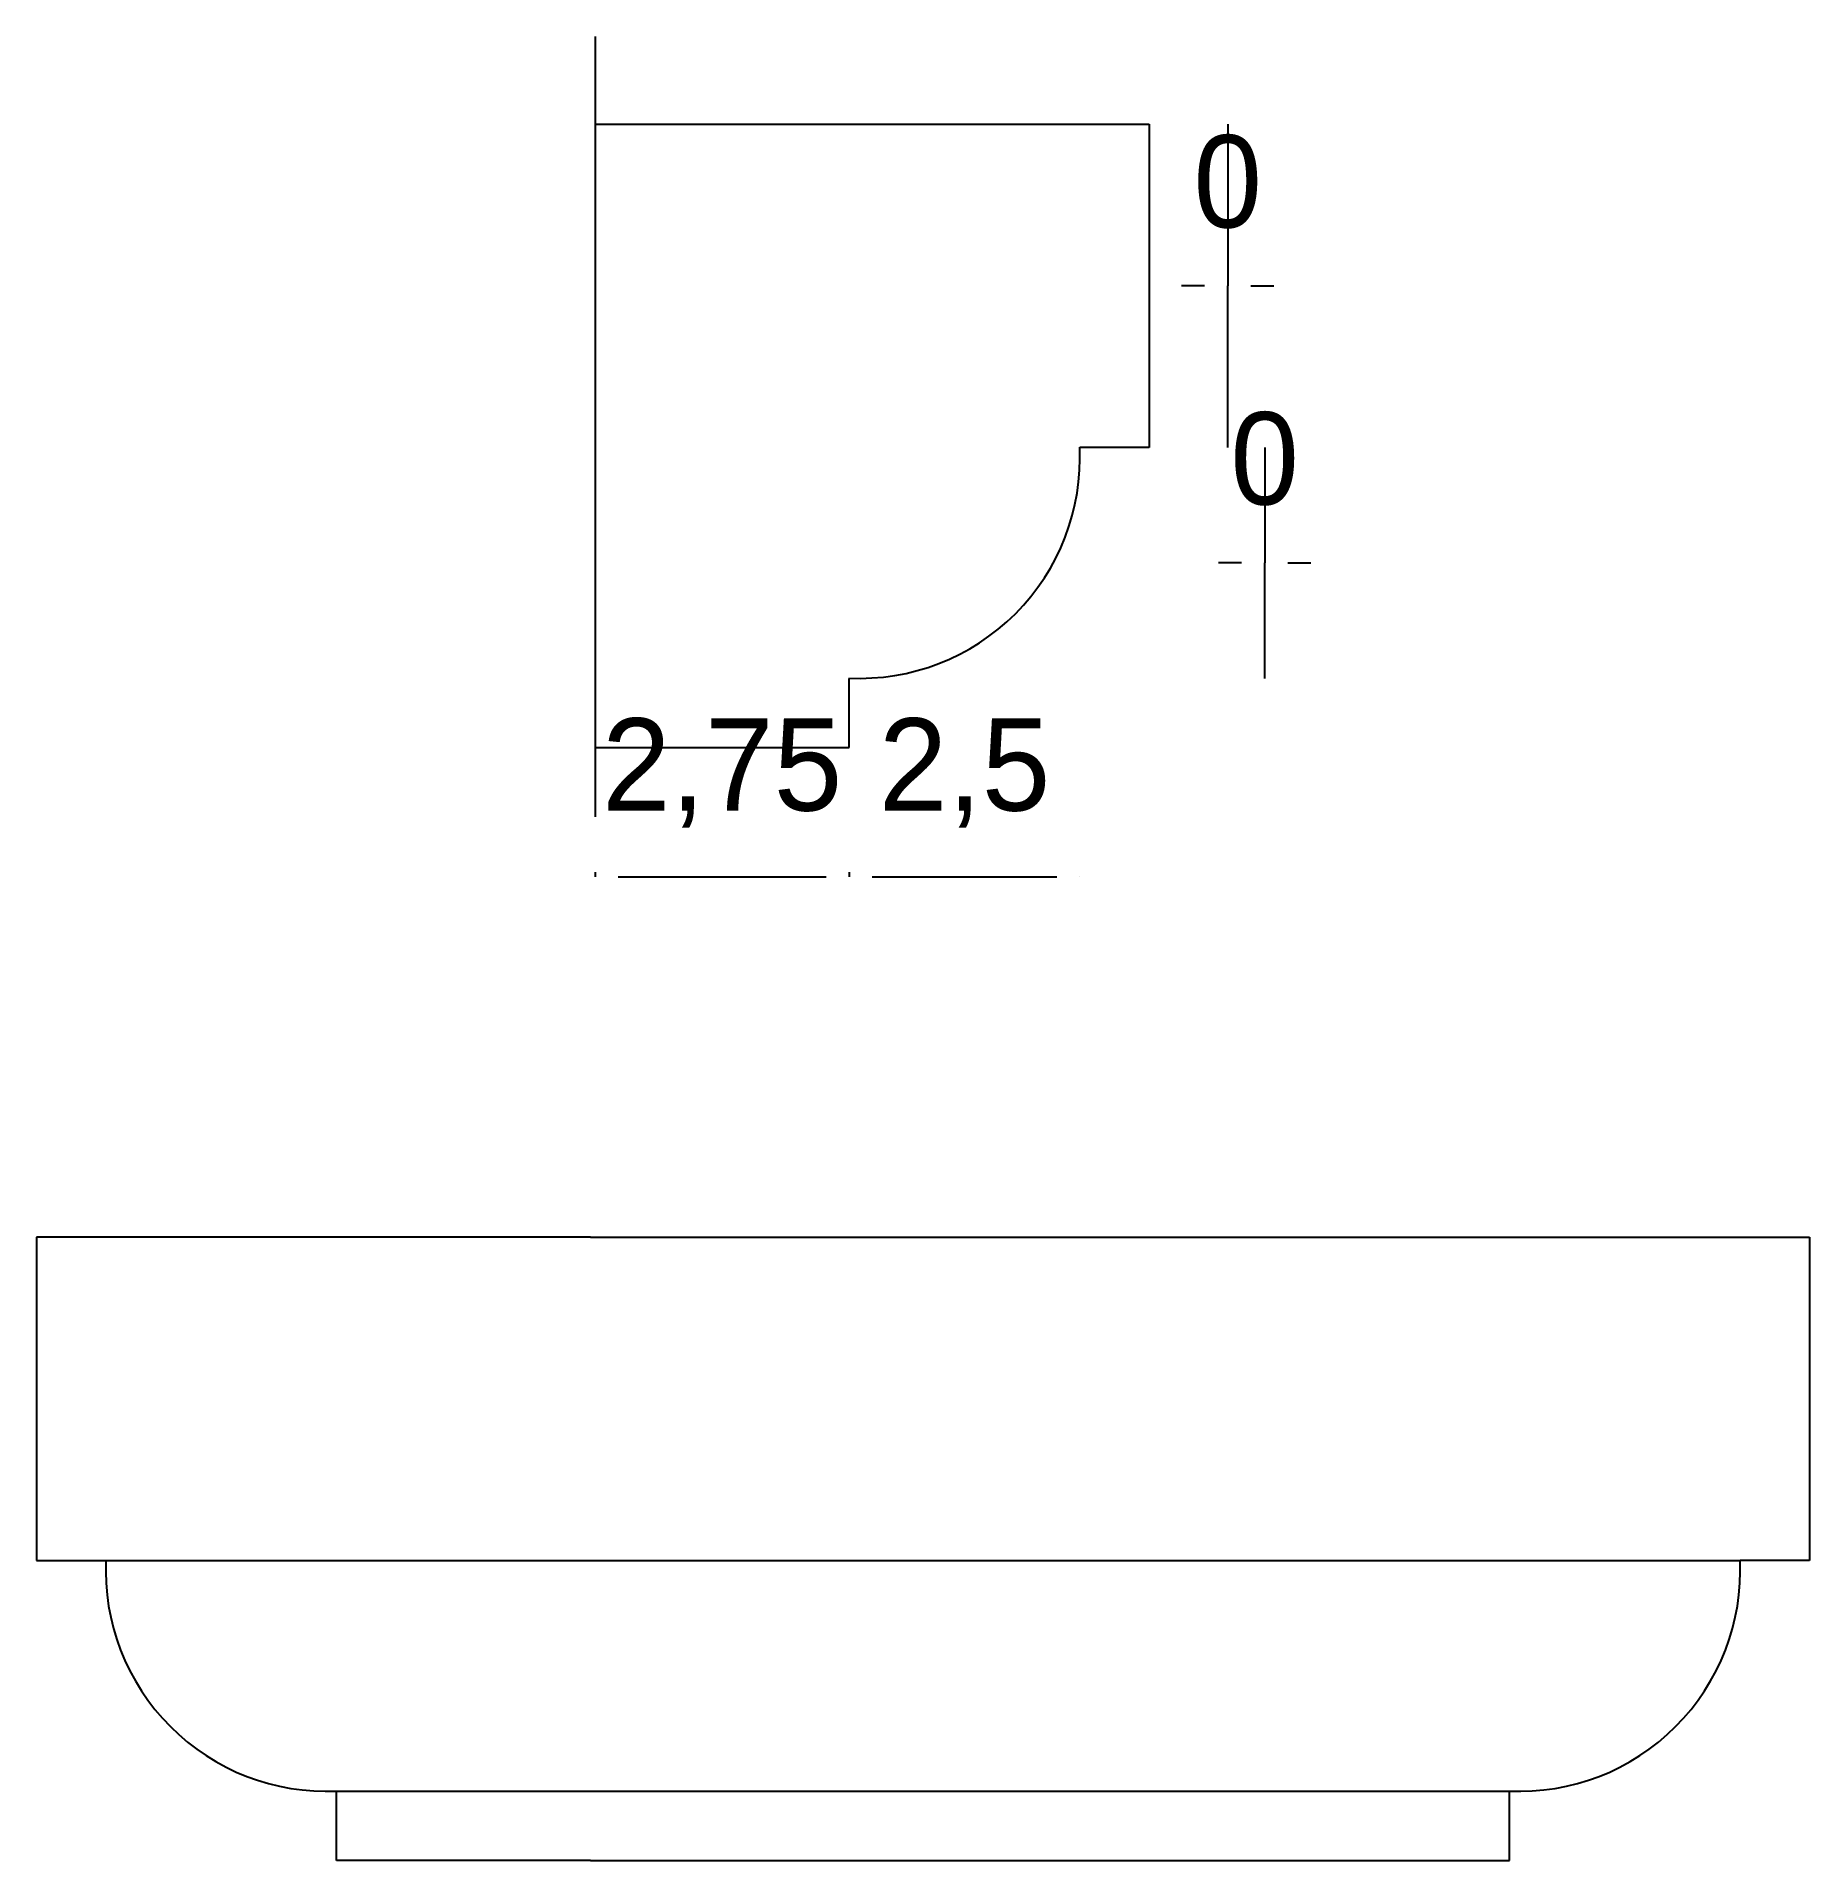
# Model space of a CAD drawing. Header units: metres. Extents: x -2.5 to 16.6, y -8.3 to 11.4.
import ezdxf

# ---------------------------------------------------------------- set-up
doc = ezdxf.new("R2010")
doc.units = ezdxf.units.M
doc.dimstyles.get("Standard").update_dxf_attribs({"dimtxt": 2.5, "dimasz": 2.5, "dimexe": 1.25, "dimexo": 0.625, "dimtad": 1, "dimcen": 2.5, "dimazin": 3, "dimtfac": 1, "dimtmove": 0, "dimatfit": 3})

# ---------------------------------------------------------------- blocks, each defined once
blk = doc.blocks.new('*D1')
for p, q in [((10.35, 10.45), (10.35, 8.7)), ((10.1, 8.7), (9.85, 8.7)), ((10.35, 6.95), (10.35, 8.7)), ((10.35, 8.7), (10.35, 8.7)), ((10.6, 8.7), (10.85, 8.7))]:
    blk.add_line(p, q)
at = {"layer": 'Defpoints'}
for p in [(10.35, 10.45), (10.35, 8.7), (10.35, 6.95)]:
    blk.add_point(p, dxfattribs=at)
at = {"insert": (10.35, 9.825), "char_height": 1, "attachment_point": 5}
blk.add_mtext('0', dxfattribs=at)
blk = doc.blocks.new('*D2')
for p, q in [((10.75, 6.95), (10.75, 5.7)), ((10.5, 5.7), (10.25, 5.7)), ((10.75, 4.45), (10.75, 5.7)), ((10.75, 5.7), (10.75, 5.7)), ((11, 5.7), (11.25, 5.7))]:
    blk.add_line(p, q)
at = {"layer": 'Defpoints'}
for p in [(10.75, 6.95), (10.75, 5.7), (10.75, 4.45)]:
    blk.add_point(p, dxfattribs=at)
at = {"insert": (10.75, 6.825), "char_height": 1, "attachment_point": 5}
blk.add_mtext('0', dxfattribs=at)
blk = doc.blocks.new('*D3')
for p, q in [((3.5, 2.35), (3.5, 2.3)), ((3.75, 2.3), (6, 2.3)), ((6.25, 2.35), (6.25, 2.3))]:
    blk.add_line(p, q)
at = {"layer": 'Defpoints'}
for p in [(3.5, 2.35), (3.5, 2.3), (6.25, 2.35)]:
    blk.add_point(p, dxfattribs=at)
at = {"insert": (4.875, 3.425), "char_height": 1, "attachment_point": 5}
blk.add_mtext('2,75', dxfattribs=at)
blk = doc.blocks.new('*D4')
for p, q in [((6.25, 2.3), (6.25, 2.3)), ((6.5, 2.3), (8.5, 2.3)), ((8.75, 2.3), (8.75, 2.3))]:
    blk.add_line(p, q)
at = {"layer": 'Defpoints'}
for p in [(6.25, 2.3), (6.25, 2.3), (8.75, 2.3)]:
    blk.add_point(p, dxfattribs=at)
at = {"insert": (7.5, 3.425), "char_height": 1, "attachment_point": 5}
blk.add_mtext('2,5', dxfattribs=at)

msp = doc.modelspace()

# ---------------------------------------------------------------- linework, layer by layer
for p, q in [((3.5, 11.4), (3.5, 2.95)), ((3.5, 10.45), (9.5, 10.45)), ((3.5, 10.45), (3.5, 3.7)), ((9.5, 10.45), (9.5, 6.95)), ((9.5, 6.95), (8.75, 6.95)), ((6.25, 3.7), (6.25, 4.45)), ((3.5, 3.7), (6.25, 3.7)), ((3.45, -1.6), (-2.55, -1.6)), ((-2.55, -1.6), (-2.55, -5.1)), ((3.45, -1.6), (16.65, -1.6)), ((16.65, -1.6), (16.65, -5.1)), ((-2.55, -5.1), (-1.8, -5.1)), ((-1.8, -5.1), (15.9, -5.1)), ((16.65, -5.1), (15.9, -5.1)), ((0.7, -8.35), (0.7, -7.6)), ((0.7, -7.6), (13.4, -7.6)), ((13.4, -8.35), (13.4, -7.6)), ((3.45, -8.35), (0.7, -8.35)), ((3.45, -8.35), (13.4, -8.35))]:
    msp.add_line(p, q)
for centre, start, end in [((6.36, 6.84), 267.27, 2.73), ((0.59, -5.21), 177.27, 272.73), ((13.51, -5.21), 267.27, 2.73)]:
    msp.add_arc(centre, 2.39, start, end)

# ---------------------------------------------------------------- dimensions: what is measured, and where the dimension line sits
for base, p1, p2, picture, middle in [((10.35, 8.7), (10.35, 10.45), (10.35, 6.95), '*D1', (10.35, 9.825)), ((10.75, 5.7), (10.75, 6.95), (10.75, 4.45), '*D2', (10.75, 6.825)), ((3.5, 2.3), (3.5, 2.35), (6.25, 2.35), '*D3', (4.875, 3.425)), ((6.25, 2.3), (6.25, 2.3), (8.75, 2.3), '*D4', (7.5, 3.425))]:
    dim = msp.add_linear_dim(base=base, p1=p1, p2=p2, dimstyle='Standard')
    dim.commit()
    dim.dimension.update_dxf_attribs({"geometry": picture, "text_midpoint": middle})

doc.saveas('drawing.dxf')
